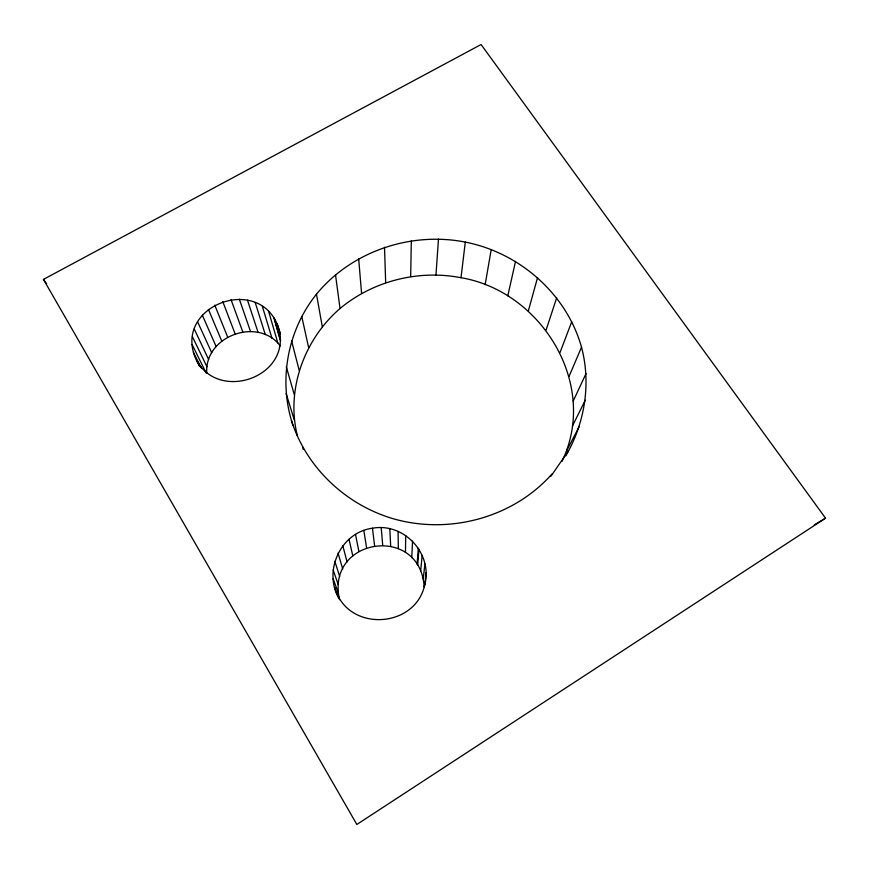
<?xml version="1.0" encoding="UTF-8"?>
<svg xmlns="http://www.w3.org/2000/svg" width="869" height="869" viewBox="0 0 869 869"><rect width="100%" height="100%" fill="white"/><g stroke="black" fill="none" stroke-linecap="round" stroke-linejoin="round"><path stroke-width="1.3" d="M339.529 599.653C325.343 537.553 420.422 523.844 424.17 586.988C434.261 555.313 405.008 522.247 372.475 528.222C340.691 532.349 323.051 570.998 338.867 598.393M297.415 435.869C285.695 389.736 304.356 339.214 340.029 308.517C373.279 280.817 418.576 269.509 461.004 277.711C542.071 291.419 599.056 385.13 561.917 461.461M293.005 425.452C278.047 381.198 287.226 330.578 316.468 294.178C351.826 251.163 410.95 231.393 465.306 242.093C519.445 252.716 566.501 293.689 581.524 347.198C591.246 383.87 584.772 423.236 565.806 455.867M405.443 552.456L405.736 535.543M410.668 276.505L411.319 240.778M206.757 372.888C204.389 335.966 258.082 316.577 280.242 345.873M199.479 365.958C163.502 306.518 266.142 268.054 280.296 334.185M411.765 557.702L412.558 541.181M435.977 274.93L438.465 239.116M424.984 583.892L425.951 572.649M417.109 564.285L418.315 548.241M417.685 565.198L418.945 549.219M420.672 570.879L422.171 555.334M423.225 578.83L424.919 563.872M461.004 277.711L465.306 242.093M485.141 284.706L491.213 249.544M507.8 295.818L515.523 261.373M425.299 581.394C418.999 628.743 347.176 633.62 334.847 587.498M528.319 310.961L537.585 277.483M546.08 330.057L556.692 297.817M560.038 352.477L571.748 321.704M569.065 376.396L581.524 347.198M573.171 401.141L586.021 373.605M572.41 426.06L585.293 400.218M550.957 476.169L568.293 451.12M566.816 450.479L579.362 426.31M552.141 473.833C512.764 518.369 447.589 535.326 391.028 518.076C344.689 503.683 306.149 467.011 291.452 420.52M825.55 518.185L356.844 824.485L43.45 279.394L481.078 44.515L825.55 518.185L814.275 524.854M196.492 360.016C218.097 401.467 288.573 378.287 279.59 331.654M43.45 279.394L46.622 283.728M193.45 352.423L200.717 366.946M197.535 361.841L199.913 366.588M200.522 366.153L201.695 368.499M192.125 344.591L206.127 372.942M192.418 336.737L206.963 366.751M194.276 329.069L208.658 359.57M197.611 321.823L211.743 352.76M202.347 315.186L216.131 346.535M208.419 309.386L221.758 341.082M214.773 305.149L227.656 337.107M222.779 301.619L235.097 333.794M338.345 595.993L339.279 598.545M231.045 299.653L242.788 331.936M333.142 578.721L338.171 592.658M239.344 299.186L250.522 331.491M333.164 569.912L338.171 584.468M247.48 300.163L258.093 332.414M334.826 561.32L339.703 576.473M255.214 302.553L265.306 334.652M286.14 393.559L294.265 419.944M302.531 446.872L303.314 449.414M262.34 306.301L271.943 338.16M338.063 553.184L342.701 568.902M268.63 311.352L277.808 342.907M286.281 366.751L294.352 394.841M274.408 318.554L280.644 340.594M273.844 317.674L280.1 339.746M277.265 324.028L280.133 334.283M342.81 545.732L347.089 561.961M291.582 340.8L299.229 370.52M348.99 539.214L352.814 555.888M301.739 316.392L308.636 347.622M355.53 534.446L358.875 551.446M316.468 294.178L322.312 326.755M363.829 530.459L366.577 547.731M335.51 274.767L340.029 308.517M372.475 528.222L374.582 545.645M358.669 258.766L361.591 293.45M381.209 527.668L382.697 545.135M389.823 528.732L390.681 546.123M384.511 247.252L385.673 282.61M398.078 531.383L398.339 548.589"/></g></svg>
